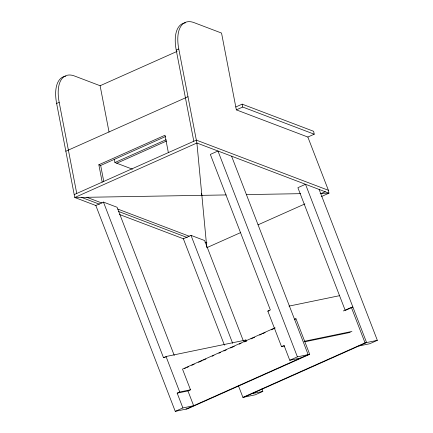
<?xml version="1.0" encoding="UTF-8"?>
<svg xmlns="http://www.w3.org/2000/svg" width="433" height="433" viewBox="0 0 433 433"><rect width="100%" height="100%" fill="white"/><g stroke="black" fill="none" stroke-linecap="round" stroke-linejoin="round"><path stroke-width="0.65" d="M174.25 355.428L117.078 207.266L103.46 202.097L95.828 205.502L74.763 197.502L56.636 103.482L59.18 102.345A38.218 18.505 66 0 1 74.471 75.986L100.115 85.729L177.124 51.375M193.8 141.25L176.231 50.125L178.775 48.989A38.218 18.505 66 0 1 194.065 22.63L221.544 33.07L236.353 109.874L307.852 137.044L314.217 134.208L313.66 131.313L242.155 104.142L235.796 106.983M65.838 151.214L187.976 96.721M102.193 182.12L98.848 164.762L165.005 135.248L168.356 152.605M98.848 164.762L100.678 165.46L165.612 136.487M114.285 159.225L114.924 162.532L166.055 139.724M116.758 163.23L166.656 140.969M236.353 109.874L242.713 107.038L314.217 134.208M74.205 194.606L196.344 140.119L328.403 190.298L328.961 193.188L321.557 196.49M243.433 341.128L204.62 240.542L191.007 235.368L183.37 238.772L224.429 345.177M321.546 193.356L325.243 191.705M207.434 247.405L240.748 232.543M258.019 224.835L304.902 203.921M103.46 202.097L163.485 357.653L166.028 356.516L245.982 339.992L246.458 341.236M284.676 345.956L281.515 346.606L267.816 311.105L270.36 309.974L210.335 154.419L217.967 151.009L297.401 356.857L309.698 354.318L295.999 318.818L294.462 319.132M244.964 340.446L245.982 339.992M275.031 327.803L182.499 369.084L190.493 389.792L187.944 390.929L177.184 393.153L182.894 407.946L193.654 405.721L187.944 390.929M184.344 368.629L185.578 368.077M186.812 367.525L188.664 366.702M191.749 365.328L194.217 364.223M198.536 362.297L202.233 360.646M203.467 360.099L205.935 358.995M212.105 356.245L213.956 355.417M218.892 353.214L220.743 352.392M223.823 351.017L226.291 349.913M230.61 347.986L234.313 346.335M239.249 344.132L241.1 343.309M244.185 341.935L246.648 340.831M250.967 338.904L254.669 337.253M259.605 335.055L261.456 334.227M262.69 333.675L265.158 332.576M271.323 329.822L275.025 328.171M294.765 319.365L295.999 318.818M343.331 310.954L351.352 307.376L352.89 307.057L345.843 310.201M177.184 393.153L179.727 392.017L190.493 389.792M281.515 346.606L284.059 345.474L289.764 360.267L300.529 358.042M95.828 205.502L175.257 411.35L182.894 407.946M289.764 360.267L297.401 356.857M186.022 409.125L308.161 354.632L231.585 156.183M309.698 354.318L187.559 408.806L175.257 411.35M238.339 385.532L242.908 397.37L365.051 342.876L377.349 340.338L319.126 189.454M244.445 397.05L366.589 342.557L305.514 184.285L297.877 187.689L345.253 310.466M261.889 388.953L262.842 391.421L255.21 394.826L242.908 397.37M377.349 340.338L369.717 343.742L358.952 345.967M289 306.12L339.548 295.674M267.816 311.105L269.137 310.834M163.485 357.653L165.384 357.257M304.009 341.35L351.932 331.445M304.794 341.794L350.259 332.398M252.082 393.646L262.842 391.421M226.199 194.931L74.763 197.502L196.901 143.009L328.961 193.188L320.171 193.34M246.48 194.59L300.567 193.67M114.924 162.532L132.438 169.189M86.8 197.291L101.972 203.055M117.776 209.063L189.21 236.207M205.015 242.209L206.909 242.929M81.155 197.248L99.476 204.214M118.431 211.412L187.305 237.582M119.519 214.503L183.754 238.897M307.852 137.044L328.403 190.298M351.352 307.376L365.051 342.876M191.007 235.368L232.673 343.353M166.028 356.516L179.727 392.017M242.155 104.142L242.713 107.038M178.775 48.989L196.901 143.009L206.817 247.681M201.524 193.611L201.859 195.343M100.115 85.729L109.051 132.076M100.678 165.46L103.779 181.53M59.18 102.345L76.749 193.47M56.636 103.482A38.218 18.505 66 0 1 65.838 76.192M176.231 50.125A38.218 18.505 66 0 1 185.432 22.835"/></g></svg>
